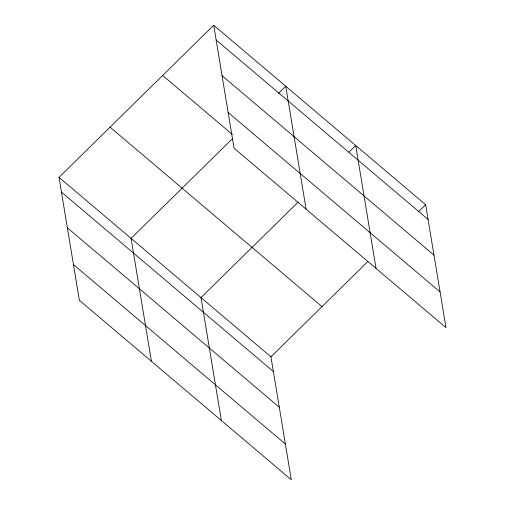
<?xml version="1.0" encoding="UTF-8"?>
<svg xmlns="http://www.w3.org/2000/svg" width="505" height="505" viewBox="0 0 505 505"><rect width="100%" height="100%" fill="white"/><g stroke="black" fill="none" stroke-linecap="round" stroke-linejoin="round"><path stroke-width="0.76" d="M59.016 177.362L270.945 356.82L291.297 479.75L79.367 300.292L59.016 177.362L213.703 25.25L425.633 204.708L445.984 327.638L234.055 148.18L213.703 25.25M232.477 138.66L131.073 238.373L151.424 361.309M278.463 93.438L285.761 86.267L306.112 209.196M297.937 202.284L201.009 297.596L221.36 420.526M348.968 152.106L355.697 145.484L376.048 268.42M270.945 356.82L367.874 261.508M418.342 211.879L425.633 204.708M216.14 39.977L428.076 219.435M222.048 75.687L433.984 255.145M228.14 112.476L440.076 291.934M162.654 75.447L232.313 134.431M110.058 127.165L321.994 306.623M61.452 192.089L273.388 371.547M67.361 227.793L279.297 407.251M73.452 264.582L285.388 444.04"/></g></svg>
